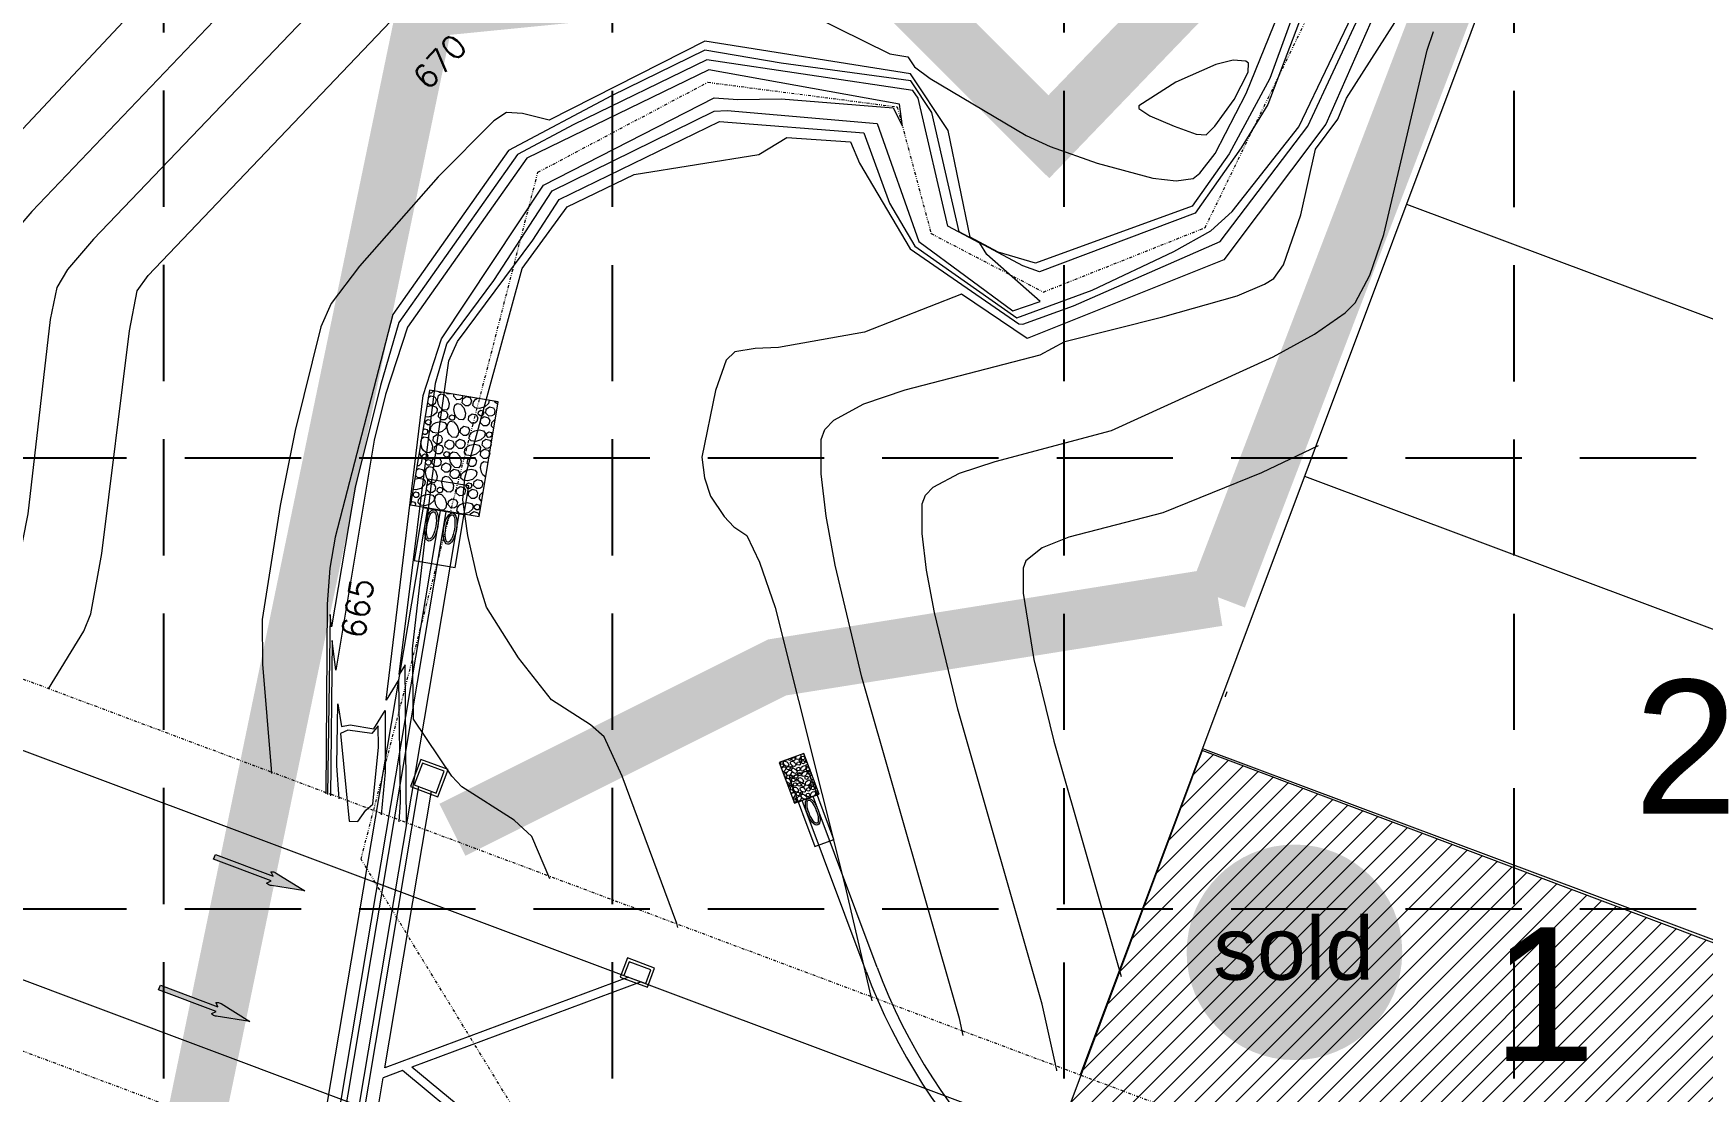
# Model space of a CAD drawing. Extents: x 218174 to 221286, y 216036 to 221010.
# Drawn here: x 219009.5 to 219296.7, y 217715.5 to 217897.7 of the extents above; entities that cross this region are included whole.
import ezdxf
from ezdxf.enums import TextEntityAlignment as Align

# ---------------------------------------------------------------- set-up
doc = ezdxf.new("R2010")
doc.units = 0
doc.header["$MEASUREMENT"] = 0
doc.linetypes.add('DASHED', pattern=[0.75, 0.5, -0.25])
doc.linetypes.add('DIVIDE', pattern=[1.25, 0.5, -0.25, 0, -0.25, 0, -0.25])
doc.layers.get('0').update_dxf_attribs({"lineweight": 0})
for name, color, linetype, lineweight in [('1 ARROWS', 7, 'Continuous', 0), ('1 CURB LINE', 7, 'Continuous', 0), ('1 LOT NUMBERS', 7, 'Continuous', 0), ('1 RIP RAP', 1, 'Continuous', 0), ('1 STORM PIPE', 5, 'Continuous', 0), ('1 TOPO', 42, 'Continuous', 0), ('PH.2-27', 7, 'Continuous', 0), ('PH.5-10', 7, 'Continuous', 0), ('PH.5-27', 7, 'Continuous', 0), ('PH.5-29', 7, 'Continuous', 0)]:
    doc.layers.add(name, color=color, linetype=linetype, lineweight=lineweight)
for name, color, linetype in [('1 LIMITS OF DISTURBANCE', 1, 'DASHED'), ('1 SILT FENCE', 200, 'Continuous'), ('1 SODDED LOT', 2, 'Continuous'), ('1 SOLD LOT', 7, 'Continuous'), ('BASE', 7, 'Continuous'), ('GRID', 251, 'DASHED')]:
    doc.layers.add(name, color=color, linetype=linetype)
doc.styles.add('ROMANS', font='ROMANS')
doc.styles.add('ryland', font='ARIAL.TTF', dxfattribs={"height": 25})
doc.styles.get("Standard").update_dxf_attribs({"font": 'ARIAL.TTF'})

# ---------------------------------------------------------------- blocks, each defined once
blk = doc.blocks.new('A$C23D1348F')
at = {"layer": '1 RIP RAP', "color": 1, "linetype": 'Continuous', "lineweight": 0}
for p, q in [((6.04, 14.38), (6.5, 15.04)), ((12.57, 14.69), (13.53, 15.08)), ((15.44, 14.69), (15.72, 15.09)), ((21.87, 14.48), (22.33, 15.13)), ((24.87, 11.25), (25.02, 11.46)), ((24.9, 12.93), (25.01, 13.09))]:
    blk.add_line(p, q, dxfattribs=at)
blk.add_lwpolyline([(0.09, 0), (25.09, 0.15), (25, 15.15), (0, 15)], close=True, dxfattribs=at)
for points in [[(0.53, 15), (0.81, 14.72), (0.76, 14.2), (0.44, 13.94), (0.01, 13.97)], [(1.73, 14.23), (2.05, 14.7), (2.57, 14.73), (2.93, 14.36), (2.88, 13.84), (2.56, 13.57), (2.05, 13.61), (1.81, 13.84), (1.73, 14.23)], [(5.6, 15.03), (5.99, 14.08), (5.91, 13.16), (5.5, 12.72), (4.75, 12.73), (3.89, 13.39), (3.37, 14.42), (3.36, 15.02)], [(7.59, 15.04), (8.04, 14.59), (7.95, 13.72), (7.43, 13.28), (6.58, 13.33), (6.18, 13.72), (6.04, 14.38)], [(11.35, 15.07), (11.13, 14.78), (10.11, 14.26), (9.14, 14.24), (8.59, 14.62), (8.55, 15.05)], [(13.77, 15.08), (14.49, 15.02), (14.94, 14.61), (14.93, 13.86), (14.27, 13), (13.24, 12.48), (12.27, 12.46), (11.72, 12.84), (11.66, 13.62), (12.1, 14.31), (12.61, 14.72)], [(16.36, 15.1), (16.63, 14.82), (16.59, 14.3), (16.27, 14.03), (15.76, 14.06), (15.52, 14.29), (15.44, 14.69)], [(17.56, 14.33), (17.88, 14.79), (18.4, 14.82), (18.76, 14.45), (18.71, 13.93), (18.39, 13.66), (17.88, 13.7), (17.64, 13.93), (17.56, 14.33)], [(21.43, 15.13), (21.82, 14.18), (21.74, 13.25), (21.33, 12.81), (20.58, 12.82), (19.72, 13.48), (19.2, 14.51), (19.19, 15.11)], [(23.42, 15.14), (23.87, 14.68), (23.78, 13.81), (23.26, 13.37), (22.41, 13.43), (22.01, 13.81), (21.87, 14.48)], [(25, 14.33), (24.96, 14.33), (24.42, 14.71), (24.38, 15.14)], [(0.02, 11.94), (0.06, 11.89), (0.02, 11.43)], [(2.55, 12.53), (2.96, 11.53), (2.88, 10.6), (2.47, 10.16), (1.72, 10.17), (0.86, 10.83), (0.34, 11.86), (0.32, 12.83), (0.7, 13.38), (1.48, 13.44), (2.17, 13), (2.58, 12.49)], [(3.34, 11.41), (3.87, 12.18), (4.73, 12.23), (5.33, 11.62), (5.25, 10.75), (4.72, 10.3), (3.87, 10.36), (3.47, 10.74), (3.34, 11.41)], [(6.43, 12.61), (7.43, 13.01), (8.36, 12.94), (8.8, 12.52), (8.79, 11.77), (8.13, 10.92), (7.1, 10.39), (6.13, 10.37), (5.58, 10.76), (5.53, 11.53), (5.96, 12.22), (6.47, 12.63)], [(9.04, 11.16), (9.58, 11.93), (10.44, 11.98), (11.04, 11.37), (10.95, 10.5), (10.43, 10.05), (9.58, 10.11), (9.18, 10.49), (9.04, 11.16)], [(9.07, 12.84), (9.39, 13.3), (9.91, 13.33), (10.27, 12.96), (10.22, 12.44), (9.9, 12.18), (9.39, 12.21), (9.15, 12.44), (9.07, 12.84)], [(10.17, 13.78), (10.49, 14.24), (11.01, 14.27), (11.37, 13.9), (11.32, 13.38), (11, 13.12), (10.5, 13.15), (10.25, 13.38), (10.17, 13.78)], [(11.82, 11.21), (12.35, 11.97), (13.21, 12.03), (13.81, 11.41), (13.73, 10.55), (13.2, 10.1), (12.35, 10.16), (11.95, 10.54), (11.82, 11.21)], [(13.9, 11.78), (14.43, 12.55), (15.29, 12.6), (15.89, 11.99), (15.81, 11.12), (15.28, 10.67), (14.44, 10.73), (14.03, 11.12), (13.9, 11.78)], [(18.38, 12.63), (18.79, 11.62), (18.71, 10.7), (18.3, 10.26), (17.55, 10.26), (16.69, 10.93), (16.17, 11.95), (16.15, 12.92), (16.53, 13.47), (17.31, 13.53), (18, 13.09), (18.41, 12.58)], [(19.16, 11.5), (19.7, 12.27), (20.56, 12.32), (21.16, 11.71), (21.08, 10.84), (20.55, 10.4), (19.7, 10.45), (19.3, 10.84), (19.17, 11.5)], [(22.26, 12.7), (23.26, 13.1), (24.19, 13.03), (24.63, 12.61), (24.62, 11.86), (23.96, 11.01), (22.93, 10.49), (21.96, 10.46), (21.41, 10.85), (21.35, 11.62), (21.79, 12.32), (22.3, 12.72)], [(25.03, 10.57), (25.01, 10.59), (24.87, 11.25)], [(25.02, 12.5), (24.98, 12.53), (24.9, 12.93)], [(0.98, 9.6), (1.98, 10), (2.9, 9.93), (3.35, 9.51), (3.34, 8.76), (2.68, 7.91), (1.65, 7.39), (0.68, 7.36), (0.13, 7.75), (0.07, 8.52), (0.51, 9.22), (1.02, 9.63)], [(3.59, 9.38), (3.91, 9.84), (4.43, 9.87), (4.79, 9.5), (4.74, 8.98), (4.42, 8.71), (3.91, 8.75), (3.67, 8.98), (3.59, 9.38)], [(4.99, 8.8), (5.99, 9.2), (6.92, 9.13), (7.36, 8.71), (7.35, 7.96), (6.69, 7.11), (5.66, 6.58), (4.69, 6.56), (4.14, 6.95), (4.08, 7.72), (4.52, 8.41), (5.03, 8.82)], [(7.17, 6.88), (7.71, 7.65), (8.57, 7.71), (9.17, 7.09), (9.09, 6.22), (8.56, 5.78), (7.71, 5.83), (7.31, 6.22), (7.18, 6.88)], [(8.17, 8.91), (8.71, 9.68), (9.57, 9.74), (10.17, 9.12), (10.09, 8.25), (9.56, 7.81), (8.71, 7.86), (8.31, 8.25), (8.18, 8.91)], [(10.46, 8.02), (11.46, 8.42), (12.39, 8.35), (12.83, 7.93), (12.82, 7.18), (12.16, 6.32), (11.13, 5.8), (10.16, 5.78), (9.61, 6.17), (9.56, 6.94), (9.99, 7.63), (10.5, 8.04)], [(11.44, 9.25), (11.76, 9.71), (12.27, 9.74), (12.63, 9.37), (12.58, 8.85), (12.27, 8.58), (11.76, 8.62), (11.52, 8.85), (11.44, 9.25)], [(13.2, 9.06), (13.73, 9.83), (14.59, 9.88), (15.19, 9.27), (15.11, 8.4), (14.58, 7.95), (13.74, 8.01), (13.33, 8.39), (13.2, 9.06)], [(13.72, 6.77), (14.25, 7.54), (15.11, 7.59), (15.71, 6.98), (15.63, 6.11), (15.1, 5.67), (14.25, 5.72), (13.85, 6.11), (13.72, 6.77)], [(16.81, 9.69), (17.81, 10.1), (18.73, 10.02), (19.18, 9.61), (19.17, 8.86), (18.5, 8), (17.48, 7.48), (16.51, 7.46), (15.96, 7.84), (15.9, 8.61), (16.34, 9.31), (16.85, 9.72)], [(19.42, 9.47), (19.74, 9.93), (20.26, 9.96), (20.62, 9.59), (20.57, 9.07), (20.25, 8.81), (19.74, 8.84), (19.5, 9.07), (19.42, 9.47)], [(20.82, 8.89), (21.82, 9.29), (22.75, 9.22), (23.19, 8.8), (23.18, 8.05), (22.52, 7.2), (21.49, 6.68), (20.52, 6.65), (19.97, 7.04), (19.91, 7.81), (20.35, 8.51), (20.86, 8.92)], [(23, 6.98), (23.54, 7.74), (24.4, 7.8), (25, 7.18), (24.92, 6.31), (24.39, 5.87), (23.54, 5.93), (23.14, 6.31), (23, 6.98)], [(24, 9.01), (24.54, 9.77), (25.03, 9.81)], [(25.04, 7.92), (24.54, 7.96), (24.14, 8.34), (24, 9.01)], [(0.06, 4.45), (0.36, 4.88), (1.14, 4.94), (1.83, 4.5), (2.24, 4)], [(2.21, 4.04), (2.62, 3.03), (2.54, 2.11), (2.13, 1.67), (1.38, 1.68), (0.52, 2.34), (0.07, 3.23)], [(0.83, 6.23), (1.37, 7), (2.22, 7.05), (2.83, 6.43), (2.74, 5.57), (2.22, 5.12), (1.37, 5.18), (0.97, 5.56), (0.83, 6.23)], [(3.74, 4.94), (4.27, 5.71), (5.13, 5.77), (5.73, 5.15), (5.65, 4.28), (5.12, 3.84), (4.27, 3.89), (3.87, 4.28), (3.74, 4.94)], [(5.59, 3.39), (5.91, 3.85), (6.43, 3.88), (6.79, 3.51), (6.74, 2.99), (6.42, 2.72), (5.92, 2.76), (5.67, 2.99), (5.59, 3.39)], [(9.39, 4.44), (9.79, 3.43), (9.72, 2.51), (9.3, 2.07), (8.55, 2.08), (7.7, 2.74), (7.17, 3.76), (7.15, 4.74), (7.54, 5.28), (8.31, 5.34), (9, 4.9), (9.41, 4.4)], [(10.36, 3.68), (10.89, 4.45), (11.75, 4.5), (12.35, 3.89), (12.27, 3.02), (11.74, 2.58), (10.89, 2.63), (10.49, 3.02), (10.36, 3.68)], [(14.85, 4.6), (15.26, 3.59), (15.18, 2.67), (14.77, 2.23), (14.02, 2.24), (13.16, 2.9), (12.64, 3.93), (12.62, 4.9), (13, 5.45), (13.78, 5.5), (14.47, 5.06), (14.88, 4.56)], [(18.04, 4.13), (18.45, 3.13), (18.37, 2.2), (17.96, 1.76), (17.21, 1.77), (16.35, 2.43), (15.83, 3.46), (15.81, 4.43), (16.19, 4.98), (16.97, 5.03), (17.66, 4.59), (18.07, 4.09)], [(16.66, 6.32), (17.2, 7.09), (18.05, 7.14), (18.65, 6.53), (18.57, 5.66), (18.05, 5.21), (17.2, 5.27), (16.8, 5.66), (16.66, 6.32)], [(19.57, 5.04), (20.1, 5.8), (20.96, 5.86), (21.56, 5.24), (21.48, 4.38), (20.95, 3.93), (20.1, 3.99), (19.7, 4.37), (19.57, 5.04)], [(21.42, 3.48), (21.74, 3.94), (22.26, 3.97), (22.62, 3.6), (22.57, 3.08), (22.25, 2.82), (21.74, 2.85), (21.5, 3.08), (21.42, 3.48)], [(25.08, 2.16), (24.38, 2.17), (23.52, 2.83), (23, 3.86), (22.98, 4.83), (23.37, 5.38), (24.14, 5.43), (24.83, 4.99), (25.06, 4.71)], [(0.08, 1.9), (0.3, 1.91), (0.9, 1.29), (0.82, 0.43), (0.31, 0)], [(1.36, 0.87), (1.68, 1.33), (2.19, 1.36), (2.55, 0.99), (2.5, 0.47), (2.19, 0.2), (1.68, 0.24), (1.44, 0.47), (1.36, 0.86)], [(3.44, 0.02), (3.44, 0.03), (3.82, 0.58), (4.6, 0.63), (5.29, 0.19), (5.42, 0.03)], [(3.6, 2.29), (4.14, 3.05), (4.99, 3.11), (5.59, 2.49), (5.51, 1.62), (4.99, 1.18), (4.14, 1.24), (3.74, 1.62), (3.6, 2.29)], [(5.88, 1.54), (6.41, 2.31), (7.27, 2.36), (7.87, 1.75), (7.79, 0.88), (7.26, 0.43), (6.41, 0.49), (6.01, 0.88), (5.88, 1.54)], [(8.63, 0.05), (9.06, 0.73), (9.56, 1.14)], [(9.52, 1.11), (10.53, 1.52), (11.45, 1.44), (11.89, 1.03), (11.88, 0.28), (11.72, 0.07)], [(12.52, 1.2), (13.06, 1.97), (13.92, 2.02), (14.52, 1.41), (14.43, 0.54), (13.91, 0.09), (13.06, 0.15), (12.66, 0.54), (12.52, 1.2)], [(14.74, 1.18), (15.27, 1.95), (16.13, 2), (16.73, 1.39), (16.65, 0.52), (16.14, 0.09)], [(15.85, 0.09), (15.27, 0.13), (14.87, 0.52), (14.74, 1.18)], [(17.18, 0.96), (17.5, 1.42), (18.02, 1.45), (18.38, 1.08), (18.33, 0.56), (18.01, 0.29), (17.51, 0.33), (17.26, 0.56), (17.18, 0.96)], [(19.27, 0.11), (19.27, 0.12), (19.65, 0.67), (20.43, 0.73), (21.12, 0.29), (21.25, 0.12)], [(19.43, 2.38), (19.96, 3.15), (20.82, 3.2), (21.42, 2.59), (21.34, 1.72), (20.81, 1.27), (19.97, 1.33), (19.57, 1.71), (19.43, 2.38)], [(21.71, 1.63), (22.24, 2.4), (23.1, 2.45), (23.7, 1.84), (23.62, 0.97), (23.09, 0.53), (22.24, 0.58), (21.84, 0.97), (21.71, 1.63)], [(24.46, 0.14), (24.89, 0.82), (25.08, 0.98)]]:
    blk.add_lwpolyline(points, dxfattribs=at)
blk = doc.blocks.new('Sold')
h = blk.add_hatch(color=7)
h.paths.add_polyline_path([(38.78, 18.77, 1), (0.52, 18.77, 1)])
h.paths.add_polyline_path([(2.42, 10.89), (36.59, 10.89), (36.59, 27.86), (2.42, 27.86)], flags=24)
at = {"layer": 'BASE', "color": 7, "style": 'ryland'}
blk.add_text('sold', height=11.127, dxfattribs=at).set_placement((19.5, 13.9), align=Align.CENTER)

msp = doc.modelspace()

# ---------------------------------------------------------------- hatches: boundary and pattern name
at = {"layer": '1 ARROWS', "linetype": 'Continuous', "lineweight": 0}
h = msp.add_hatch(color=256, dxfattribs=at)
edge = h.paths.add_edge_path()
edge.add_line((219049.69, 217751.46), (219050.41, 217751.83))
edge.add_line((219050.41, 217751.83), (219040.5, 217755.55))
edge.add_line((219040.5, 217755.55), (219040.81, 217756.35))
edge.add_line((219040.81, 217756.35), (219050.72, 217752.64))
edge.add_line((219050.72, 217752.64), (219050.39, 217753.3))
edge.add_line((219050.39, 217753.3), (219050.39, 217753.3))
edge.add_ellipse((219050.91, 217753.15), major_axis=(-0.524, 0.196), ratio=0.285714, start_angle=235.2731, end_angle=377.1827, ccw=False)
edge.add_line((219051.25, 217753.16), (219051.25, 217753.16))
edge.add_line((219051.25, 217753.16), (219056.22, 217750.09))
edge.add_line((219056.22, 217750.09), (219050.44, 217750.99))
edge.add_line((219050.44, 217750.99), (219050.44, 217750.99))
edge.add_ellipse((219050.18, 217751.23), major_axis=(-0.524, 0.196), ratio=0.285714, start_angle=-14.4967, end_angle=125.8315, ccw=False)
edge.add_line((219049.69, 217751.46), (219049.69, 217751.46))
h = msp.add_hatch(color=256, dxfattribs=at)
edge = h.paths.add_edge_path()
edge.add_line((219040.22, 217728.98), (219040.94, 217729.35))
edge.add_line((219040.94, 217729.35), (219031.03, 217733.07))
edge.add_line((219031.03, 217733.07), (219031.34, 217733.87))
edge.add_line((219031.34, 217733.87), (219041.24, 217730.16))
edge.add_line((219041.24, 217730.16), (219040.92, 217730.82))
edge.add_line((219040.92, 217730.82), (219040.92, 217730.82))
edge.add_ellipse((219041.43, 217730.67), major_axis=(-0.524, 0.196), ratio=0.285714, start_angle=235.2731, end_angle=377.1827, ccw=False)
edge.add_line((219041.78, 217730.69), (219041.78, 217730.69))
edge.add_line((219041.78, 217730.69), (219046.75, 217727.61))
edge.add_line((219046.75, 217727.61), (219040.97, 217728.52))
edge.add_line((219040.97, 217728.52), (219040.97, 217728.51))
edge.add_ellipse((219040.71, 217728.75), major_axis=(-0.524, 0.196), ratio=0.285714, start_angle=-14.4967, end_angle=125.8315, ccw=False)
edge.add_line((219040.22, 217728.98), (219040.22, 217728.98))
at = {"layer": '1 SODDED LOT', "lineweight": 0}
h = msp.add_hatch(dxfattribs=at)
h.set_pattern_fill('ANSI31', color=256, scale=20, style=0)
edge = h.paths.add_edge_path()
edge.add_line((219333.24, 217728.09), (219210.58, 217774.27))
edge.add_line((219210.58, 217774.27), (219185.88, 217708.04))
edge.add_line((219185.88, 217708.04), (219289.04, 217668.8))
edge.add_arc((219296.42, 217688.2), 20.75, 249.1769, 345.2018)
edge.add_line((219316.49, 217682.9), (219333.16, 217726.73))
edge.add_line((219333.16, 217726.73), (219333.24, 217728.09))

# ---------------------------------------------------------------- linework, layer by layer
at = {"layer": '1 ARROWS', "linetype": 'Continuous', "lineweight": 0}
for p, q in [((219040.5, 217755.55), (219040.81, 217756.35)), ((219050.41, 217751.83), (219040.5, 217755.55)), ((219040.81, 217756.35), (219050.72, 217752.64)), ((219049.69, 217751.46), (219050.41, 217751.83)), ((219049.69, 217751.46), (219049.69, 217751.46)), ((219050.72, 217752.64), (219050.39, 217753.3)), ((219050.39, 217753.3), (219050.39, 217753.3)), ((219056.22, 217750.09), (219050.44, 217750.99)), ((219050.44, 217750.99), (219050.44, 217750.99)), ((219051.25, 217753.16), (219051.25, 217753.16)), ((219051.25, 217753.16), (219056.22, 217750.09)), ((219031.03, 217733.07), (219031.34, 217733.87)), ((219031.34, 217733.87), (219041.24, 217730.16)), ((219040.94, 217729.35), (219031.03, 217733.07)), ((219040.22, 217728.98), (219040.94, 217729.35)), ((219040.22, 217728.98), (219040.22, 217728.98)), ((219041.24, 217730.16), (219040.92, 217730.82)), ((219040.92, 217730.82), (219040.92, 217730.82)), ((219046.75, 217727.61), (219040.97, 217728.52)), ((219040.97, 217728.52), (219040.97, 217728.51)), ((219041.78, 217730.69), (219041.78, 217730.69)), ((219041.78, 217730.69), (219046.75, 217727.61))]:
    msp.add_line(p, q, dxfattribs=at)
at = {"layer": '1 ARROWS', "linetype": 'Continuous', "lineweight": 0, "extrusion": (0, 0, -1)}
for centre, start_param, end_param in [((219050.18, 217751.23), 4.087011, 6.536201), ((219050.91, 217753.15), -0.299894, 2.176896), ((219041.43, 217730.67), -0.299894, 2.176896), ((219040.71, 217728.75), 4.087011, 6.536201)]:
    msp.add_ellipse(centre, major_axis=(-0.524, 0.196), ratio=0.285714, start_param=start_param, end_param=end_param, dxfattribs=at)
at = {"layer": '1 ARROWS', "linetype": 'Continuous', "lineweight": 0}
for p in [(219050.39, 217753.3), (219040.92, 217730.82)]:
    msp.add_point(p, dxfattribs=at)
at = {"layer": '1 CURB LINE', "color": 7, "linetype": 'Continuous', "lineweight": 0}
for p, q in [((218912.56, 217809.92), (219289.95, 217668.55)), ((218899.58, 217775.28), (219276.97, 217633.9))]:
    msp.add_line(p, q, dxfattribs=at)
at = {"layer": '1 LIMITS OF DISTURBANCE', "lineweight": 0, "ltscale": 50, "const_width": 10, "flags": 128}
msp.add_lwpolyline([(218444.48, 220364.21), (219055.86, 220366.68), (219055.86, 220772.77), (219285.09, 220772.77), (219285.09, 220791.73), (219318.86, 220791.73), (219318.86, 220759.52), (219391.6, 220758.44), (220987.67, 220731.11), (220986.72, 220286.81), (221023.27, 220286.81), (221023.27, 220226.92), (220988.46, 220226.92), (220988.46, 219086.78), (220977.79, 219041.68, 0.030001), (220966.36, 218975.98, 0.037041), (220958.74, 218777.01, -0.010186), (220966.04, 218302.62), (220199.58, 218302.62), (219982.39, 216800.02), (219977.59, 216762.84), (218877.47, 216761.93), (218945.29, 216986.66), (218954.77, 217018.06), (218971.37, 217065.45), (218954.8, 217122.23), (218977.98, 217150.64), (218953.28, 217263.47), (219000.17, 217274.27), (219042.08, 217384.33), (219013.34, 217433.37), (219061.23, 217463.28), (219069.38, 217505.31), (219032.49, 217553.62), (219010.69, 217581.68), (219077.04, 217902.02), (219154.34, 217909.69), (219184.19, 217879.87), (219210.36, 217907.07), (219196.66, 217984.86), (219196.27, 218037.76), (219218.31, 218088.12), (219287.6, 218144.45), (219303.46, 218163.23), (219276.22, 218217), (219308.55, 218249.65), (219362.55, 218227.74), (219407.83, 218356.01), (219624.54, 218350.18), (219618.32, 218768.33), (219580.03, 218772.49), (219581.69, 218810.76), (219618.32, 218809.92), (219616.56, 219036.75), (219553.42, 219045.16), (219530.27, 218997.84), (219491.33, 219015.72), (219509.22, 219059.88), (219452.39, 219092.48), (219322.88, 218925.19), (219168.58, 218724.48), (219101.4, 218550.2), (219137.97, 218518.16), (219105.87, 218463.43), (219082.64, 218238.56), (218854.72, 217964.36), (218635.51, 218283.53), (218444.62, 218285.59), (218423.58, 220363.65)], format="xyb", dxfattribs=at)
at = {"layer": '1 SILT FENCE', "lineweight": 0, "const_width": 10, "flags": 128}
for points in [[(219311.74, 218057.92), (219213.25, 217800.64)], [(219213.25, 217800.64), (219137.42, 217788.54), (219081.59, 217760.6)]]:
    msp.add_lwpolyline(points, dxfattribs=at)
at = {"layer": '1 SODDED LOT', "lineweight": 0, "flags": 128}
msp.add_lwpolyline([(219333.24, 217728.09), (219210.58, 217774.27), (219185.88, 217708.04), (219289.04, 217668.8, 0.445359), (219316.49, 217682.9), (219333.16, 217726.73)], format="xyb", close=True, dxfattribs=at)
at = {"layer": '1 STORM PIPE', "linetype": 'Continuous', "lineweight": 0}
for p, q in [((219047.41, 217638.47), (219077.34, 217815.88)), ((219049.62, 217638.09), (219079.55, 217815.5)), ((219050.6, 217637.93), (219080.53, 217815.34)), ((219052.81, 217637.56), (219082.74, 217814.96)), ((219083.56, 217814.82), (219076.52, 217816.01)), ((219053.79, 217637.39), (219075.83, 217768.03)), ((219069.95, 217719.63), (219077.98, 217767.23)), ((219144.33, 217766.6), (219141.09, 217765.39)), ((219152.77, 217736.2), (219141.77, 217765.64)), ((219154.64, 217736.9), (219143.65, 217766.34)), ((219111.9, 217735.25), (219069.95, 217719.63)), ((219114.04, 217734.45), (219074.61, 217719.77)), ((219097.95, 217700.47), (219074.61, 217719.77)), ((219056.01, 217637.02), (219069.66, 217717.92)), ((219072.99, 217719.16), (219069.66, 217717.92)), ((219097.4, 217698.99), (219072.99, 217719.16))]:
    msp.add_line(p, q, dxfattribs=at)
for points in [[(219077.35, 217820.97), (219074.98, 217806.93), (219082.03, 217805.74), (219084.4, 217819.78), (219077.35, 217820.97)], [(219139.52, 217769.57), (219143.95, 217757.72), (219147.2, 217758.93), (219142.77, 217770.79), (219139.52, 217769.57)]]:
    msp.add_lwpolyline(points, close=True, dxfattribs=at)
for radius in [99, 101]:
    msp.add_arc((219247.39, 217771.52), radius, 200.4712, 249.4635, dxfattribs=at)
for centre, major_axis, ratio in [((219077.98, 217812.99), (-0.45, -2.7), 0.404126), ((219077.98, 217812.99), (-0.39, -2.36), 0.316128), ((219081.19, 217812.44), (-0.45, -2.7), 0.404126), ((219081.18, 217812.45), (-0.39, -2.36), 0.316128), ((219143.57, 217763.71), (0.86, -2.28), 0.404126), ((219143.56, 217763.71), (0.75, -1.98), 0.316128)]:
    msp.add_ellipse(centre, major_axis=major_axis, ratio=ratio, start_param=0, end_param=6.283175, dxfattribs=at)
at = {"layer": '1 TOPO', "color": 5, "linetype": 'Continuous', "lineweight": 0}
for points in [[(219087.36, 217932.81), (219019.86, 217862.24), (219015.37, 217857.02), (219013.55, 217853.91), (219012.39, 217848.44), (219008.57, 217814.96), (219006.78, 217805.96), (219004.6, 217801.17), (218997.99, 217790.21)], [(219070.63, 217931.43), (219009.21, 217867.01), (219002.72, 217859.45), (218999.94, 217855), (218998.81, 217850.4), (218995.78, 217821.8), (218994.17, 217814.16), (218990.97, 217807.56), (218983.79, 217795.59)], [(219012.1, 217784.86), (219018.15, 217794.81), (219019.38, 217797.75), (219021.28, 217808.14), (219026.03, 217846.49), (219027.34, 217853.33), (219029.25, 217855.97), (219088.81, 217918.53)], [(218969.66, 217800.95), (218974.28, 217808.71), (218981.57, 217822.37), (218982.57, 217826.15), (218984.89, 217849.84), (218986.34, 217856.09), (218988.53, 217859.66), (218996.34, 217869.2), (219038.87, 217914.54)], [(219125.83, 217909.53), (219156.81, 217894.17), (219159.93, 217893.64), (219161.07, 217891.93), (219163.79, 217889.92), (219180.27, 217880.11), (219184.44, 217878.21), (219192.49, 217875.32), (219202.06, 217872.73), (219206.11, 217872.26), (219209, 217872.71), (219210.18, 217873.59), (219212.8, 217877.01), (219218.12, 217887.31), (219223.69, 217901.05)], [(219228.31, 217906.67), (219222.23, 217889.88), (219215.22, 217876.93), (219208.86, 217867.9), (219181.91, 217858.13), (219175.48, 217860), (219170.67, 217862.58), (219166.86, 217880.97), (219160.39, 217890.71), (219124.99, 217896.33), (219098.24, 217882.71), (219093.63, 217883.85), (219090.89, 217884.05), (219088.7, 217882.59), (219079.12, 217872.95), (219065.6, 217857.6), (219060.74, 217851.17), (219058.96, 217847.17), (219054.54, 217829.31), (219051.98, 217816.44), (219048.87, 217796.77), (219048.94, 217789.11), (219050.42, 217771.12), (219050.47, 217770.31)], [(219230.39, 217907.96), (219221.87, 217885.4), (219217.27, 217877.94), (219209.36, 217866.7), (219182.59, 217856.64), (219179.74, 217857.63), (219168.75, 217863.53), (219164.07, 217884.04), (219160.46, 217889.47), (219138.13, 217892.56), (219125, 217894.76), (219108.95, 217886.9), (219091.22, 217877.48), (219071.33, 217849.29), (219061.39, 217810.94), (219060.51, 217805.62), (219060.03, 217799.46), (219059.82, 217766.77)], [(219098.33, 217752.17), (219095.26, 217759.46), (219092.18, 217762.26), (219083.19, 217767.98), (219081.48, 217769.82), (219074.89, 217779.64), (219074.71, 217791.72), (219078.03, 217820.71), (219080.97, 217841.29), (219082.47, 217844.63), (219095.4, 217862.09), (219099.94, 217869.05), (219127.52, 217882.5), (219152.35, 217880.57), (219156.77, 217868.44), (219161.15, 217861.04), (219178.67, 217848.69), (219191.62, 217853.46), (219205.69, 217860.11), (219212.04, 217863.67), (219215.74, 217867.03), (219227.21, 217881.6), (219237.65, 217903.41)], [(219120.36, 217743.81), (219120.19, 217744.45), (219110.76, 217769.86), (219107.68, 217776.62), (219105.36, 217778.69), (219098.62, 217782.99), (219092.94, 217790.19), (219087.46, 217798.92), (219085.85, 217804.12), (219084.25, 217811.26), (219083.4, 217817.37), (219083.74, 217821.12), (219093.59, 217857.19), (219101.31, 217867.84), (219112.88, 217873.36), (219134.3, 217876.8), (219139.12, 217879.72), (219150.07, 217879.01), (219151.6, 217875.35), (219160.34, 217860.61), (219179.01, 217847.68), (219179.74, 217847.6), (219188.43, 217850.76), (219213.65, 217861.85), (219228.74, 217881.7), (219238.29, 217902.13)], [(219239.58, 217899.57), (219231.87, 217882.04), (219214.29, 217858.69), (219180.45, 217845.14), (219169.19, 217852.77), (219152.5, 217846.27), (219137.66, 217843.6), (219133.68, 217843.42), (219130.17, 217842.83), (219128.69, 217841.45), (219126.82, 217836.21), (219124.49, 217824.75), (219124.98, 217821.19), (219125.98, 217818.01), (219128.32, 217814.5), (219129.97, 217812.72), (219132.24, 217811.25), (219134.4, 217806.64), (219137.13, 217798.86), (219149.15, 217750.87), (219153.72, 217731.17)], [(219169.47, 217725.2), (219168.8, 217728.15), (219152.04, 217786.87), (219147.41, 217806.13), (219145.88, 217814.57), (219145.03, 217821.86), (219145.01, 217827.77), (219145.66, 217829.49), (219147.2, 217831.08), (219152.39, 217833.92), (219159.47, 217836.33), (219182.7, 217842.36), (219186.97, 217844.63), (219203.79, 217848.88), (219216.6, 217852.52), (219221.31, 217854.49), (219222.91, 217855.5), (219224.55, 217857.82), (219227.52, 217866.45), (219230.09, 217877.75), (219233.89, 217882.92), (219235.4, 217886.51), (219243.73, 217899.52)], [(219185.55, 217719.1), (219185.55, 217719.23), (219183.06, 217730.59), (219168.56, 217781.36), (219164.5, 217798.01), (219163.15, 217805.3), (219162.41, 217811.61), (219162.38, 217816.71), (219162.95, 217818.19), (219164.28, 217819.56), (219168.8, 217821.96), (219174.93, 217824.01), (219194.97, 217829.33), (219222.79, 217841.99), (219229.87, 217845.88), (219235.17, 217849.57), (219236.87, 217851.27), (219239.44, 217856.03), (219241.81, 217863.07), (219249.25, 217894.79), (219250.35, 217898)], [(219073.69, 217761.51), (219073.47, 217788.97), (219072.44, 217787.31), (219078.66, 217837.46), (219080.6, 217844.22), (219088.7, 217855.12), (219098.77, 217870.58), (219126.6, 217884.3), (219128.84, 217884.38), (219154.63, 217882.13), (219161.84, 217861.83), (219178.02, 217849.92), (219182.72, 217851.53), (219173.53, 217859.59), (219172.3, 217861.54), (219166.83, 217864.47), (219161.7, 217886.49), (219160.8, 217887.84), (219125.36, 217893.12), (219102.5, 217881.97), (219092.81, 217876.82), (219072.39, 217847.9), (219069.19, 217837.09), (219064.85, 217819.59), (219060.8, 217795.52), (219060.54, 217797.63), (219060.09, 217766.66)], [(219205.77, 217881.67), (219209.53, 217880.32), (219211.26, 217880.2), (219212.74, 217881.68), (219216.1, 217886.27), (219218.48, 217891), (219218.51, 217892.51), (219218.09, 217892.9), (219215.92, 217893.05), (219212.93, 217892.32), (219206.04, 217889.27), (219199.7, 217885.21), (219199.69, 217884.71), (219201.56, 217883.45), (219205.77, 217881.67)], [(219072.4, 217762), (219072.65, 217765.36), (219072.37, 217786.44), (219070.17, 217782.92), (219076.58, 217835.37), (219079.68, 217845.08), (219097.24, 217871.55), (219126.64, 217886.57), (219130.66, 217886.27), (219138.14, 217886.39), (219157.41, 217884.87), (219159.02, 217881.71), (219158.47, 217885.47), (219125.7, 217891.41), (219094.39, 217876.16), (219073.84, 217847.11), (219070.1, 217835.5), (219068.15, 217827.64), (219061.52, 217788.05), (219060.9, 217793.2), (219060.6, 217766.47)], [(219230.55, 217826.67), (219220.8, 217822.03), (219203.82, 217815.17), (219187.64, 217810.98), (219183.04, 217809.11), (219180.23, 217806.9), (219179.76, 217805.65), (219179.78, 217801.35), (219181.58, 217789.89), (219185.05, 217775.85), (219196.63, 217735.36)], [(219214.83, 217784.35), (219214.8, 217784.33), (219214.51, 217783.54), (219214.51, 217783.49)], [(219062.09, 217765.91), (219061.72, 217771.64), (219061.87, 217782.26), (219062.51, 217778.38), (219064, 217778.64), (219068.04, 217777.97), (219070, 217781.13), (219070.04, 217770.54), (219069.3, 217763.17)], [(219062.31, 217777.15), (219063.83, 217762.07), (219065.32, 217762.02), (219066.68, 217763.96), (219067.92, 217765.03), (219068.87, 217774.8), (219068.82, 217778.48), (219067.71, 217777.15), (219063.6, 217777.72), (219062.31, 217777.15)]]:
    msp.add_lwpolyline(points, dxfattribs=at)
at = {"layer": 'GRID', "color": 253, "linetype": 'DASHED', "ltscale": 40}
for p, q in [((219264.25, 216427.78), (219264.25, 220928.3)), ((219031.96, 216427.82), (219031.88, 220925.19)), ((219109.07, 216427.8), (219109.23, 220925.18)), ((219186.69, 216427.79), (219187.16, 220925.08)), ((218255.54, 217824.59), (221204.07, 217824.59)), ((218255.54, 217746.99), (221204.07, 217746.99))]:
    msp.add_line(p, q, dxfattribs=at)
at = {"layer": 'PH.5-10', "color": 7, "linetype": 'Continuous', "lineweight": 0}
for points in [[(219074.39, 217768.04), (219079.07, 217766.28), (219080.83, 217770.96), (219076.15, 217772.72)], [(219075.03, 217768.33), (219078.78, 217766.93), (219080.18, 217770.67), (219076.44, 217772.07)], [(219110.45, 217735.26), (219115.13, 217733.5), (219116.36, 217736.78), (219111.68, 217738.54)], [(219111.09, 217735.55), (219114.84, 217734.15), (219115.72, 217736.49), (219111.97, 217737.89)]]:
    msp.add_lwpolyline(points, close=True, dxfattribs=at)
at = {"layer": 'PH.5-27', "color": 7, "linetype": 'DIVIDE', "lineweight": 0}
for points in [[(218908.63, 217823.68), (219301.94, 217676.34), (219476.17, 218141.42)], [(219073.26, 217436.91), (219086.43, 217503.25), (219071.95, 217538), (219030.55, 217564.48), (219031.05, 217591.65), (219047.32, 217611.76), (219066.13, 217621.96), (219068.74, 217629.6), (219061.48, 217659.24), (219064.29, 217670.49), (219096.81, 217692.68), (219098.65, 217702.05), (219065.87, 217755.53), (219096.29, 217873.76), (219125.52, 217889.25), (219158.1, 217885.02), (219163.94, 217863.2), (219183.25, 217853.15), (219211.06, 217864.22), (219233.15, 217909.6)], [(219142.65, 217251.13), (219280.89, 217620.15), (218887.58, 217767.49)]]:
    msp.add_lwpolyline(points, dxfattribs=at)
at = {"layer": 'PH.5-29', "color": 7, "linetype": 'Continuous', "lineweight": 0}
for p, q in [((219245.7, 217868.27), (219358.07, 217826.17)), ((219228.16, 217821.44), (219340.53, 217779.35)), ((219210.62, 217774.62), (219322.99, 217732.52))]:
    msp.add_line(p, q, dxfattribs=at)
msp.add_lwpolyline([(219413.34, 218330.03), (219363.79, 218197.78), (219350.94, 218149.2), (219189.57, 217718.43)], dxfattribs=at)

# ---------------------------------------------------------------- block references
at = {"layer": '1 SOLD LOT', "lineweight": 0, "xscale": 0.9695700000156648, "yscale": 0.969569999986561, "zscale": 0.9695699999999999}
msp.add_blockref('Sold', (219207.39, 217721.32), dxfattribs=at)
at = {"layer": 'PH.2-27', "linetype": 'Continuous', "lineweight": 0}
for p, xscale, yscale, zscale, rotation in [((219086.17, 217814.47), 0.799999999999993, 0.8000000000029104, 0.8, 80.16660266846063), ((219144.68, 217766.71), 0.299999999999408, 0.3000000000031413, 0.3, 110.199173197689)]:
    msp.add_blockref('A$C23D1348F', p, dxfattribs=dict(at, xscale=xscale, yscale=yscale, zscale=zscale, rotation=rotation))

# ---------------------------------------------------------------- texts
at = {"layer": '1 LOT NUMBERS', "color": 7, "linetype": 'Continuous', "lineweight": 0}
for s, p in [('2', (219284.86, 217774.88)), ('1', (219260.43, 217732.29))]:
    msp.add_text(s, height=23, dxfattribs=at).set_placement(p, align=Align.MIDDLE_LEFT)
at = {"layer": '1 TOPO', "color": 5, "linetype": 'Continuous', "lineweight": 0, "style": 'ROMANS'}
for s, rotation, p in [('670', 46.6224, (219079.42, 217892.8)), ('665', 80.418, (219065.3, 217798.73))]:
    msp.add_text(s, height=4, rotation=rotation, dxfattribs=at).set_placement(p, align=Align.MIDDLE)

doc.saveas('drawing.dxf')
